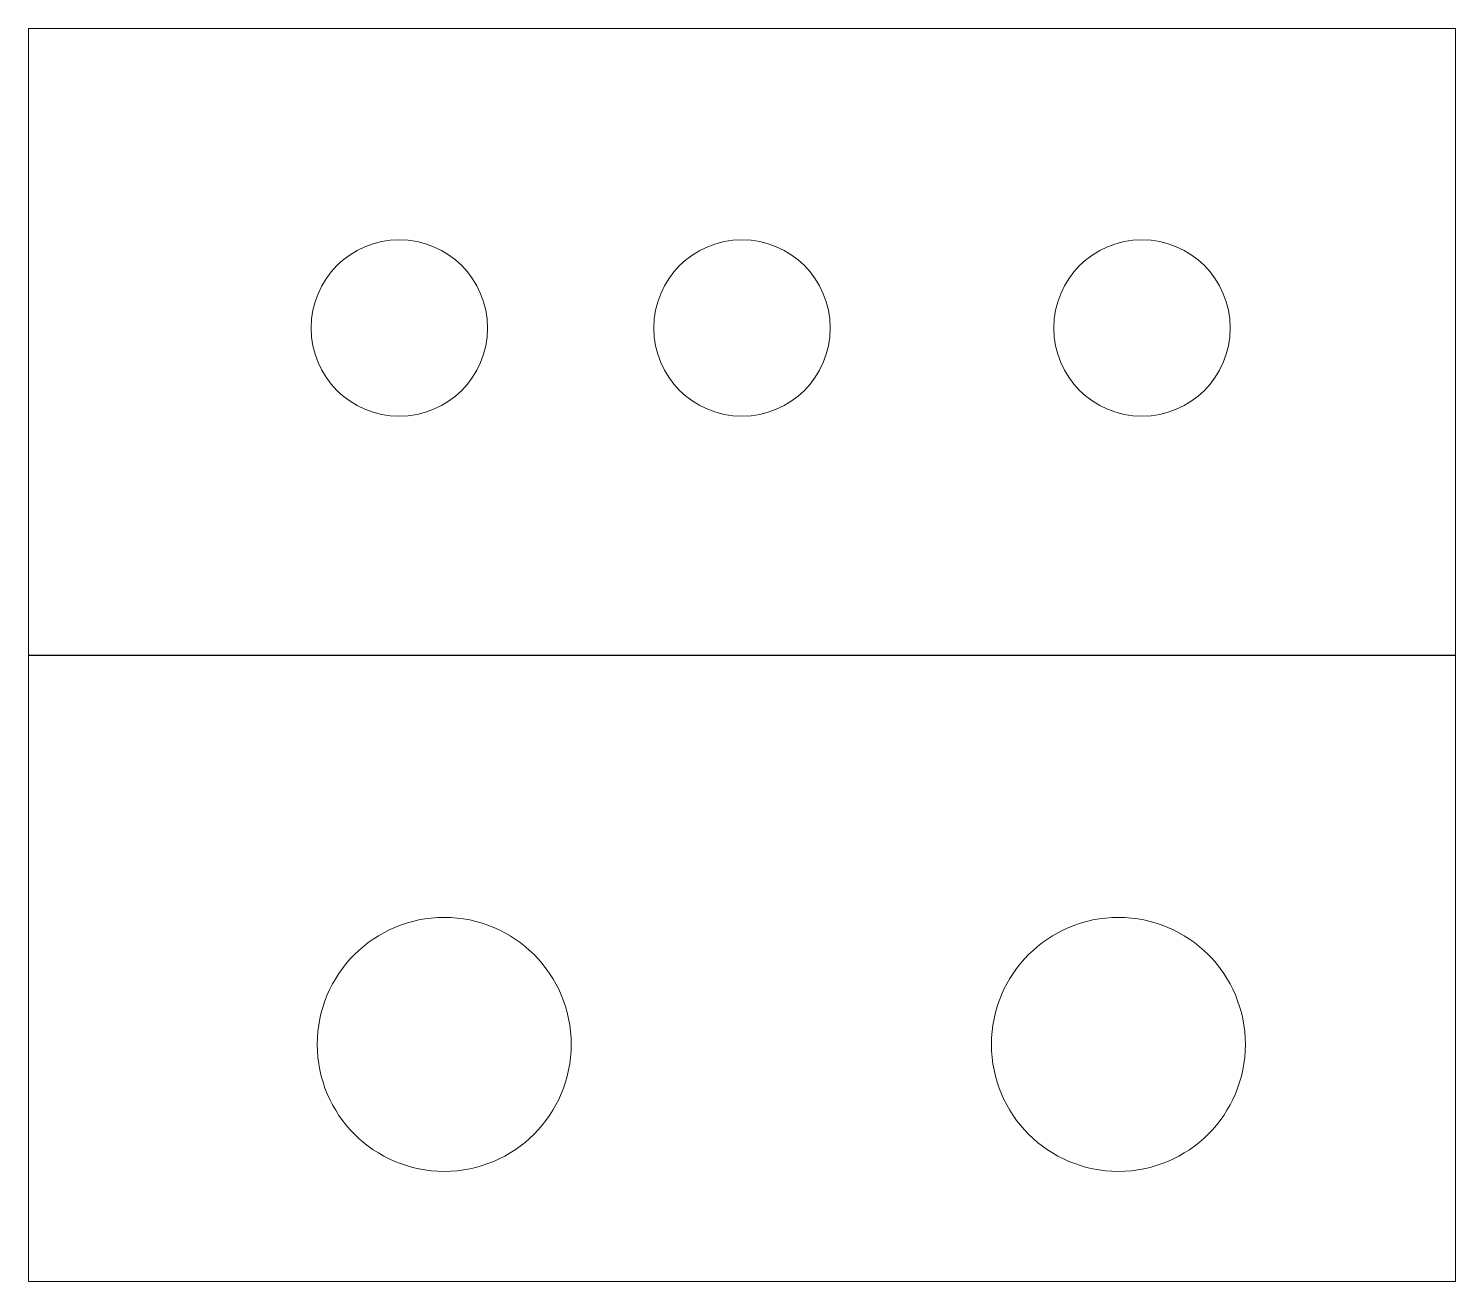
# Model space of a CAD drawing. Header units: millimetres. Extents: x 0 to 12.7, y -4.8 to 6.3.
import ezdxf

# ---------------------------------------------------------------- set-up
doc = ezdxf.new("R2010")
doc.units = ezdxf.units.MM
doc.linetypes.add('CENTERX2', pattern=[20.32, 12.7, -2.54, 2.54, -2.54])

msp = doc.modelspace()

# ---------------------------------------------------------------- linework, layer by layer
at = {"color": 7, "linetype": 'Continuous', "lineweight": 15}
for p, q in [((12.7, 6.35), (0, 6.35)), ((0, -4.8), (0, 6.35)), ((12.7, 6.35), (12.7, -4.8)), ((12.7, -4.8), (0, -4.8))]:
    msp.add_line(p, q, dxfattribs=at)
at = {"color": 7, "linetype": 'CENTERX2'}
msp.add_line((0, 0.775), (12.7, 0.775), dxfattribs=at)
at = {"color": 7, "linetype": 'Continuous', "lineweight": 15}
for centre, radius in [((3.3, 3.685), 0.785), ((6.35, 3.685), 0.785), ((9.91, 3.685), 0.785), ((3.7, -2.69), 1.13), ((9.7, -2.69), 1.13)]:
    msp.add_circle(centre, radius, dxfattribs=at)

doc.saveas('drawing.dxf')
